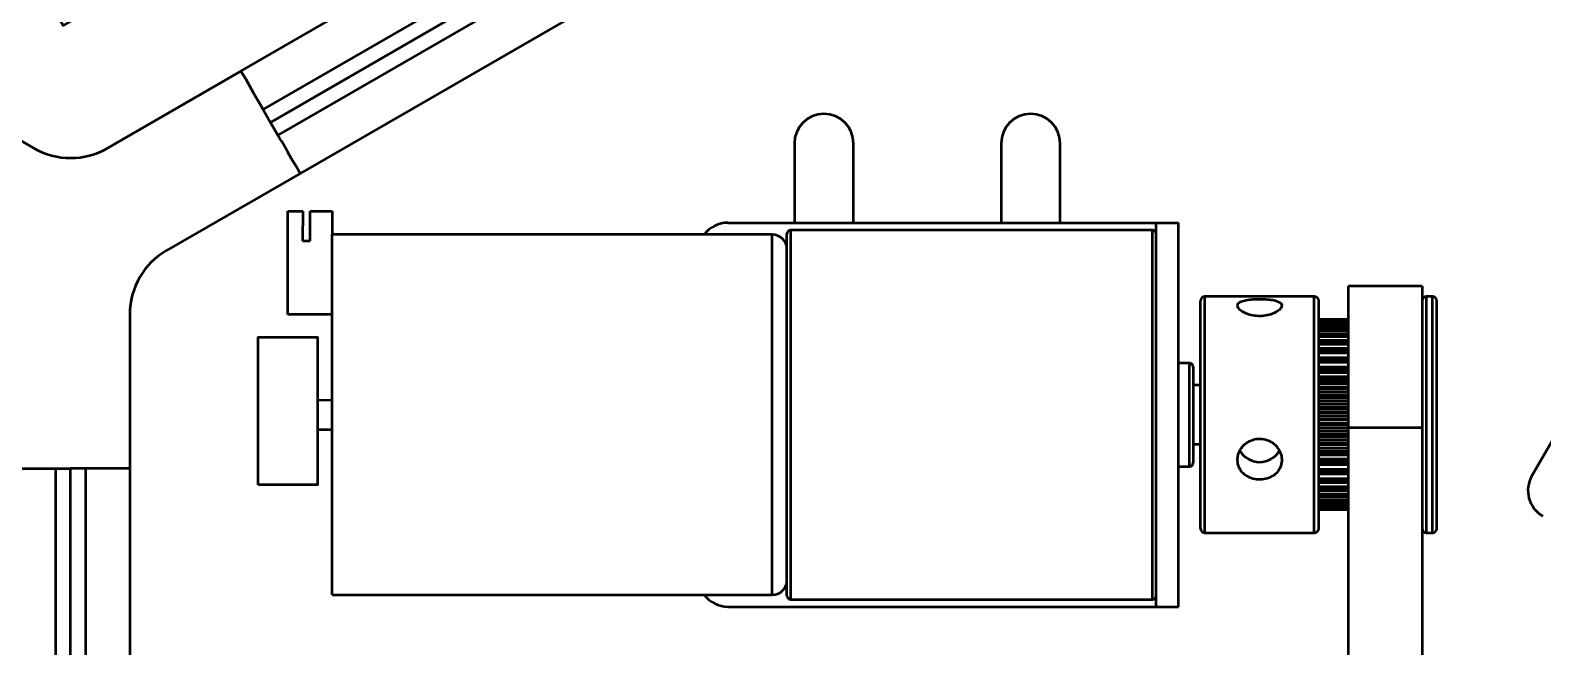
# Model space of a CAD drawing. Header units: millimetres. Extents: x 263 to 2983, y 441 to 2500.
# Drawn here: x 911.4 to 1013.8, y 1528.8 to 1570.6 of the extents above; entities that cross this region are included whole.
import ezdxf

# ---------------------------------------------------------------- set-up
doc = ezdxf.new("R2010")
doc.units = ezdxf.units.MM
doc.header["$LTSCALE"] = 0.5
doc.layers.add('BOL', color=7, linetype='Continuous', lineweight=50)

# ---------------------------------------------------------------- blocks, each defined once
blk = doc.blocks.new('*U48')
at = {"layer": 'BOL'}
for p, q in [((-12, 6.19), (9.13, -6.01)), ((-1.8, 1.45), (-2.29, 0.59)), ((-0.07, 0.45), (-0.57, -0.4)), ((4.44, -3.3), (5.94, -0.7)), ((5.94, -0.7), (12, -4.2)), ((9.77, -4.07), (9.52, -4.5)), ((11.5, -5.07), (9.77, -4.07)), ((9.52, -4.5), (11.25, -5.5)), ((12, -4.2), (11.5, -5.07)), ((10.5, -6.8), (9.13, -6.01)), ((11.25, -5.5), (10.5, -6.8))]:
    blk.add_line(p, q, dxfattribs=at)
blk.add_lwpolyline([(-3.05, 6.8), (5.61, 1.8), (3.61, -1.67), (-5.05, 3.33)], close=True, dxfattribs=at)
blk = doc.blocks.new('*U49')
at = {"layer": 'BOL', "color": 0, "linetype": 'ByBlock', "lineweight": -2, "transparency": 16777216, "rotation": 239.9999999999999}
blk.add_blockref('*U48', (599.89, 1758.51), dxfattribs=at)
blk = doc.blocks.new('*U54')
at = {"layer": 'BOL'}
for p, q in [((-12, 6.19), (9.13, -6.01)), ((-1.8, 1.45), (-2.29, 0.59)), ((-0.07, 0.45), (-0.57, -0.4)), ((4.44, -3.3), (5.94, -0.7)), ((5.94, -0.7), (12, -4.2)), ((9.77, -4.07), (9.52, -4.5)), ((11.5, -5.07), (9.77, -4.07)), ((9.52, -4.5), (11.25, -5.5)), ((12, -4.2), (11.5, -5.07)), ((10.5, -6.8), (9.13, -6.01)), ((11.25, -5.5), (10.5, -6.8))]:
    blk.add_line(p, q, dxfattribs=at)
blk.add_lwpolyline([(-3.05, 6.8), (5.61, 1.8), (3.61, -1.67), (-5.05, 3.33)], close=True, dxfattribs=at)
blk = doc.blocks.new('*U55')
at = {"layer": 'BOL', "color": 0, "linetype": 'ByBlock', "lineweight": -2, "transparency": 16777216, "rotation": 120}
blk.add_blockref('*U54', (511.22, 1909.54), dxfattribs=at)

msp = doc.modelspace()

# ---------------------------------------------------------------- linework, layer by layer
at = {"layer": 'BOL'}
for p, q in [((927.18, 1565.19), (1005.12, 1610.19)), ((1005.62, 1609.32), (927.68, 1564.32)), ((1006.12, 1608.46), (928.18, 1563.46)), ((1007.62, 1605.86), (929.68, 1560.86)), ((925.68, 1567.79), (941.42, 1576.88)), ((902.62, 1567.79), (911.65, 1562.58)), ((916.65, 1562.58), (925.68, 1567.79)), ((927.18, 1565.19), (927.68, 1564.32)), ((928.18, 1563.46), (927.68, 1564.32)), ((963.15, 1562.89), (963.15, 1557.52)), ((967.15, 1557.52), (967.15, 1562.89)), ((977.15, 1562.89), (977.15, 1557.52)), ((981.15, 1557.52), (981.15, 1562.89)), ((929.68, 1560.86), (920.65, 1555.65)), ((961.65, 1556.72), (931.85, 1556.72)), ((958.65, 1557.52), (987.65, 1557.52)), ((961.65, 1532.32), (961.65, 1556.72)), ((962.65, 1532.27), (962.65, 1556.77)), ((987.4, 1557.02), (962.9, 1557.02)), ((962.9, 1557.02), (962.9, 1532.02)), ((987.4, 1532.02), (987.4, 1557.02)), ((987.65, 1557.52), (989.15, 1557.52)), ((987.65, 1531.52), (987.65, 1557.52)), ((989.15, 1531.52), (989.15, 1557.52)), ((998.35, 1552.52), (990.95, 1552.52)), ((990.95, 1536.52), (990.95, 1552.52)), ((998.35, 1536.52), (998.35, 1552.52)), ((1005.65, 1553.22), (1000.65, 1553.22)), ((1000.65, 1553.22), (1000.65, 1543.63)), ((1005.65, 1553.22), (1005.65, 1543.63)), ((1006.35, 1552.52), (1005.95, 1552.52)), ((1005.95, 1536.52), (1005.95, 1552.52)), ((1006.35, 1536.52), (1006.35, 1552.52)), ((990.65, 1536.82), (990.65, 1552.22)), ((998.65, 1536.82), (998.65, 1552.22)), ((1006.65, 1536.82), (1006.65, 1552.22)), ((918.15, 1551.32), (918.15, 1540.89)), ((1000.65, 1550.96), (998.65, 1550.96)), ((1000.65, 1550.95), (998.65, 1550.95)), ((1000.65, 1550.93), (998.65, 1550.93)), ((1000.65, 1550.92), (998.65, 1550.92)), ((1000.65, 1550.86), (998.65, 1550.86)), ((1000.65, 1550.82), (998.65, 1550.82)), ((1000.65, 1550.78), (998.65, 1550.78)), ((1000.65, 1550.67), (998.65, 1550.67)), ((1000.65, 1550.6), (998.65, 1550.6)), ((1000.65, 1550.54), (998.65, 1550.54)), ((1000.65, 1550.38), (998.65, 1550.38)), ((1000.65, 1550.3), (998.65, 1550.3)), ((1000.65, 1550.21), (998.65, 1550.21)), ((1000.65, 1550), (998.65, 1550)), ((1000.65, 1549.9), (998.65, 1549.9)), ((1000.65, 1549.79), (998.65, 1549.79)), ((1000.65, 1549.54), (998.65, 1549.54)), ((1000.65, 1549.41), (998.65, 1549.41)), ((1000.65, 1549.28), (998.65, 1549.28)), ((1000.65, 1549), (998.65, 1549)), ((1000.65, 1548.85), (998.65, 1548.85)), ((1000.65, 1548.7), (998.65, 1548.7)), ((1000.65, 1548.38), (998.65, 1548.38)), ((989.9, 1548.02), (989.15, 1548.02)), ((989.9, 1541.02), (989.9, 1548.02)), ((990.15, 1547.77), (990.15, 1541.27)), ((1000.65, 1548.22), (998.65, 1548.22)), ((1000.65, 1548.06), (998.65, 1548.06)), ((1000.65, 1547.74), (998.65, 1547.74)), ((1000.65, 1547.71), (998.65, 1547.71)), ((1000.65, 1547.53), (998.65, 1547.53)), ((1000.65, 1547.35), (998.65, 1547.35)), ((1013.09, 1540.39), (1017.59, 1548.18)), ((990.65, 1546.52), (990.15, 1546.52)), ((1000.65, 1547.08), (998.65, 1547.08)), ((1000.65, 1546.98), (998.65, 1546.98)), ((1000.65, 1546.79), (998.65, 1546.79)), ((1000.65, 1546.61), (998.65, 1546.61)), ((1000.65, 1546.38), (998.65, 1546.38)), ((1000.65, 1546.22), (998.65, 1546.22)), ((1000.65, 1546.02), (998.65, 1546.02)), ((1000.65, 1545.83), (998.65, 1545.83)), ((1000.65, 1545.65), (998.65, 1545.65)), ((1000.65, 1545.45), (998.65, 1545.45)), ((1000.65, 1545.43), (998.65, 1545.43)), ((1000.65, 1545.23), (998.65, 1545.23)), ((1000.65, 1545.03), (998.65, 1545.03)), ((1000.65, 1544.91), (998.65, 1544.91)), ((1000.65, 1544.7), (998.65, 1544.7)), ((1000.65, 1544.62), (998.65, 1544.62)), ((1000.65, 1544.42), (998.65, 1544.42)), ((1000.65, 1544.22), (998.65, 1544.22)), ((1000.65, 1544.15), (998.65, 1544.15)), ((1000.65, 1543.94), (998.65, 1543.94)), ((1000.65, 1543.81), (998.65, 1543.81)), ((1000.65, 1543.62), (998.65, 1543.62)), ((1000.65, 1543.42), (998.65, 1543.42)), ((1000.65, 1543.4), (998.65, 1543.4)), ((1005.65, 1543.63), (1000.65, 1543.63)), ((1000.65, 1543.63), (1000.65, 1495)), ((1005.65, 1543.63), (1005.65, 1495)), ((990.15, 1542.52), (990.65, 1542.52)), ((1000.65, 1543.2), (998.65, 1543.2)), ((1000.65, 1543.02), (998.65, 1543.02)), ((1000.65, 1542.82), (998.65, 1542.82)), ((1000.65, 1542.63), (998.65, 1542.63)), ((1000.65, 1542.48), (998.65, 1542.48)), ((1000.65, 1542.25), (998.65, 1542.25)), ((1000.65, 1542.06), (998.65, 1542.06)), ((1000.65, 1541.88), (998.65, 1541.88)), ((1000.65, 1541.79), (998.65, 1541.79)), ((1000.65, 1541.51), (998.65, 1541.51)), ((1000.65, 1541.34), (998.65, 1541.34)), ((910.15, 1540.89), (913.15, 1540.89)), ((913.15, 1540.89), (914.15, 1540.89)), ((913.15, 1450.89), (913.15, 1540.89)), ((914.15, 1450.89), (914.15, 1540.89)), ((915.15, 1540.89), (914.15, 1540.89)), ((915.15, 1540.89), (915.15, 1450.89)), ((918.15, 1540.89), (915.15, 1540.89)), ((918.15, 1540.89), (918.15, 1522.71)), ((989.15, 1541.02), (989.9, 1541.02)), ((1000.65, 1541.16), (998.65, 1541.16)), ((1000.65, 1541.14), (998.65, 1541.14)), ((1000.65, 1540.82), (998.65, 1540.82)), ((1000.65, 1540.66), (998.65, 1540.66)), ((1000.65, 1540.5), (998.65, 1540.5)), ((1000.65, 1540.19), (998.65, 1540.19)), ((1000.65, 1540.05), (998.65, 1540.05)), ((1000.65, 1539.9), (998.65, 1539.9)), ((1000.65, 1539.63), (998.65, 1539.63)), ((1000.65, 1539.5), (998.65, 1539.5)), ((1000.65, 1539.38), (998.65, 1539.38)), ((1000.65, 1539.14), (998.65, 1539.14)), ((1000.65, 1539.04), (998.65, 1539.04)), ((1000.65, 1538.93), (998.65, 1538.93)), ((1000.65, 1538.74), (998.65, 1538.74)), ((1000.65, 1538.66), (998.65, 1538.66)), ((1000.65, 1538.58), (998.65, 1538.58)), ((1000.65, 1538.43), (998.65, 1538.43)), ((1000.65, 1538.38), (998.65, 1538.38)), ((1000.65, 1538.32), (998.65, 1538.32)), ((1000.65, 1538.22), (998.65, 1538.22)), ((1000.65, 1538.19), (998.65, 1538.19)), ((1000.65, 1538.15), (998.65, 1538.15)), ((1000.65, 1538.11), (998.65, 1538.11)), ((1000.65, 1538.1), (998.65, 1538.1)), ((1000.65, 1538.09), (998.65, 1538.09)), ((990.95, 1536.52), (998.35, 1536.52)), ((1005.95, 1536.52), (1006.35, 1536.52)), ((931.85, 1532.32), (961.65, 1532.32)), ((962.9, 1532.02), (987.4, 1532.02)), ((958.65, 1531.52), (987.65, 1531.52)), ((987.65, 1531.52), (989.15, 1531.52))]:
    msp.add_line(p, q, dxfattribs=at)
at = {"layer": 'BOL', "flags": 128}
for points in [[(925.68, 1567.79), (925.98, 1567.28), (926.26, 1566.79), (926.52, 1566.35), (926.74, 1565.95), (926.93, 1565.63), (927.07, 1565.39), (927.15, 1565.24), (927.18, 1565.19)], [(929.68, 1560.86), (929.39, 1561.37), (929.11, 1561.85), (928.85, 1562.3), (928.62, 1562.7), (928.44, 1563.02), (928.3, 1563.26), (928.21, 1563.41), (928.18, 1563.46)]]:
    msp.add_lwpolyline(points, dxfattribs=at)
at = {"layer": 'BOL'}
for centre, radius, start, end in [((965.15, 1562.89), 2, 0, 180), ((979.15, 1562.89), 2, 0, 180), ((914.15, 1566.91), 5, 240, 300), ((958.65, 1555.52), 2, 90, 143.1301), ((961.65, 1555.72), 1, 0, 90), ((962.9, 1556.77), 0.25, 90, 180), ((987.4, 1556.77), 0.25, 0, 90), ((923.15, 1551.32), 5, 120, 180), ((990.95, 1552.22), 0.3, 90, 180), ((998.35, 1552.22), 0.3, 0, 90), ((1005.95, 1552.22), 0.3, 90, 180), ((1006.35, 1552.22), 0.3, 0, 90), ((989.9, 1547.77), 0.25, 0, 90), ((989.9, 1541.27), 0.25, 270, 0), ((994.65, 1542.87), 1.55, 210.271, 329.706), ((1014.82, 1539.39), 2, 150, 240), ((990.95, 1536.82), 0.3, 180, 270), ((998.35, 1536.82), 0.3, 270, 0), ((1005.95, 1536.82), 0.3, 180, 270), ((1006.35, 1536.82), 0.3, 270, 0), ((961.65, 1533.32), 1, 270, 0), ((958.65, 1533.52), 2, 216.8699, 270), ((962.9, 1532.27), 0.25, 180, 270), ((987.4, 1532.27), 0.25, 270, 0)]:
    msp.add_arc(centre, radius, start, end, dxfattribs=at)
for points, knots in [([(993.15, 1551.91), (993.17, 1551.84), (993.2, 1551.71), (993.46, 1551.5), (993.83, 1551.32), (994.31, 1551.21), (994.82, 1551.19), (995.3, 1551.27), (995.72, 1551.43), (996.02, 1551.63), (996.17, 1551.84), (996.15, 1552.03), (995.96, 1552.18), (995.63, 1552.28), (995.19, 1552.34), (994.68, 1552.36), (994.18, 1552.35), (993.73, 1552.29), (993.38, 1552.2), (993.18, 1552.07), (993.16, 1551.96), (993.15, 1551.91)], [0, 0, 0, 0, 0.0530482, 0.10608, 0.1596795, 0.2136932, 0.2670771, 0.3197643, 0.3727749, 0.4266178, 0.4805197, 0.5336226, 0.5863202, 0.6395991, 0.6935789, 0.7472875, 0.8001451, 0.8529123, 0.9064748, 0.9604931, 1, 1, 1, 1]), ([(993.15, 1541.46), (993.17, 1541.3), (993.2, 1541), (993.46, 1540.6), (993.83, 1540.31), (994.31, 1540.14), (994.82, 1540.11), (995.3, 1540.23), (995.72, 1540.47), (996.02, 1540.84), (996.17, 1541.28), (996.15, 1541.75), (995.96, 1542.2), (995.63, 1542.58), (995.19, 1542.83), (994.68, 1542.93), (994.18, 1542.85), (993.73, 1542.62), (993.38, 1542.25), (993.18, 1541.85), (993.16, 1541.57), (993.15, 1541.46)], [0, 0, 0, 0, 0.053054, 0.106083, 0.159683, 0.213697, 0.267081, 0.319768, 0.372778, 0.426625, 0.480521, 0.533625, 0.586328, 0.639604, 0.693584, 0.747292, 0.800148, 0.852918, 0.906479, 0.960494, 1, 1, 1, 1])]:
    msp.add_open_spline(points, degree=3, knots=knots, dxfattribs=at)

# ---------------------------------------------------------------- block references
for name, p in [('*U49', (315, -181.87)), ('*U55', (420, -363.73))]:
    msp.add_blockref(name, p, dxfattribs=at)

doc.saveas('drawing.dxf')
